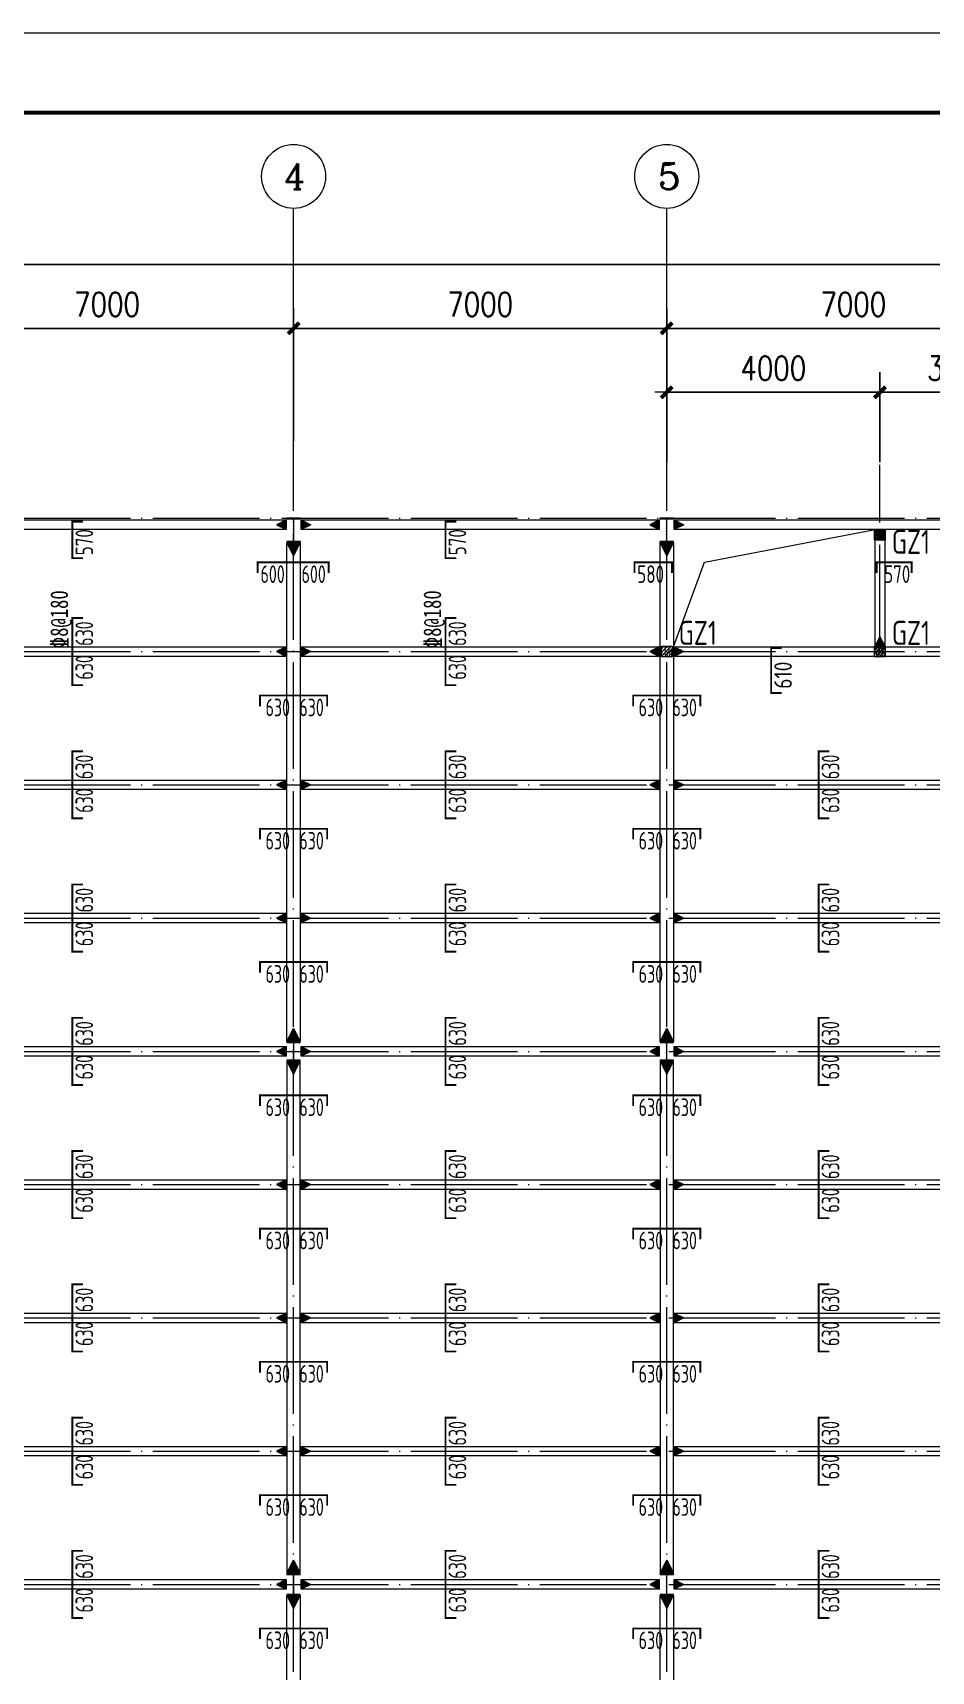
# Model space of a CAD drawing. Header units: millimetres. Extents: x 19781 to 898973, y -947928 to -267362.
# Drawn here: x 601174 to 618030, y -351265 to -320529 of the extents above; entities that cross this region are included whole.
import ezdxf

# ---------------------------------------------------------------- set-up
doc = ezdxf.new("R2010")
doc.units = ezdxf.units.MM
doc.header["$LTSCALE"] = 100
doc.linetypes.add('DOTE', pattern=[2.42, 2, -0.2, 0.02, -0.2])
doc.layers.get('0').update_dxf_attribs({"lineweight": 18})
for name, color, linetype, lineweight in [('10', 7, 'Continuous', 18), ('14', 2, 'Continuous', 18), ('15', 3, 'Continuous', 18), ('AXIS', 3, 'Continuous', 18), ('AXIS_TEXT', 7, 'Continuous', 18), ('BORDER', 7, 'Continuous', 18), ('DOTE', 1, 'DOTE', 18), ('HATCH', 254, 'Continuous', 18), ('HIDE_BEAMDIMMASS', 2, 'Continuous', 18), ('层1305', 1, 'Continuous', 18), ('层1306', 94, 'Continuous', 18), ('层1307', 7, 'Continuous', 18), ('柱', 2, 'Continuous', 18), ('钢柱', 4, 'Continuous', 20), ('钢梁', 4, 'Continuous', 5)]:
    doc.layers.add(name, color=color, linetype=linetype, lineweight=lineweight)
doc.styles.add('_TCH_AXIS', font='complex.shx', dxfattribs={"bigfont": 'gbcbig.shx'})
doc.styles.add('COMPLEX', font='complex.shx', dxfattribs={"bigfont": 'gbcbig.shx'})
doc.styles.add('dim_font', font='simplex.shx', dxfattribs={"width": 0.8, "bigfont": 'gbcbig.shx'})
doc.styles.get("Standard").update_dxf_attribs({"font": 'tssdeng.shx', "bigfont": 'hztxt.shx'})
doc.dimstyles.new('DIMN150', dxfattribs={"dimscale": 1.5, "dimtxt": 300, "dimasz": 1, "dimexe": 250, "dimexo": 300, "dimgap": 150, "dimtad": 1, "dimdec": 0, "dimzin": 0, "dimdsep": 46, "dimtxsty": 'dim_font', "dimblk": '_CAXARROW', "dimcen": 0.09, "dimdle": 2, "dimclrt": 7, "dimadec": 0, "dimazin": 0, "dimtfac": 1, "dimtdec": 0, "dimtix": 1, "dimtmove": 2, "dimatfit": 3, "dimfxl": 1, "dimtolj": 1, "dimtzin": 0, "dimarcsym": 0})
pattern_1 = [(45, (0, 0), (-7.07106781, 7.07106781), []), (45, (0, 2.5), (-7.07106781, 7.07106781), [])]
pattern_2 = [(50, (0, 0), (-18.6349713, 69.5466595), [7.5, -82.5]), (355, (0, 0), (26.726018, 71.667073), [6, -66]), (100.4514, (5.98, -0.52), (-78.6416725, 43.7662794), [6.374019, -70.114211]), (46.1842, (0, 20), (-20.948094, 105.948937), [11.25, -123.75]), (96.6356, (8.89, 18.62), (-113.332098, 73.354178), [9.561029, -105.1713]), (351.1842, (0, 20), (93.466195, 97.41186), [9, -99]), (21, (10, 15), (17.4183765, 69.8612923), [7.5, -82.5]), (326, (10, 15), (58.119989, 49.7244035), [6, -66]), (71.4514, (14.974, 11.645), (-47.563243, 76.40509), [6.374019, -70.114211]), (37.5, (0, 0), (1.2159855, 33.2893854), [0.01, -65.2, 0.01, -67, 0.01, -66.25]), (7.5, (0, 0), (26.3069537, 39.4411712), [0.01, -38.2, 0.01, -63.7, 0.01, -25.25]), (327.5, (-22.3, 0), (53.3822436, -2.2554872), [0.01, -25, 0.01, -78, 0.01, -103.5]), (317.5, (-32.3, 0), (58.318617, 10.0104982), [0.01, -32.5, 0.01, -51.8, 0.01, -73.5]), (45, (0, 0), (-35.355339, 35.355339), [])]

# ---------------------------------------------------------------- blocks, each defined once
blk = doc.blocks.new('_DIMX')
blk.add_line((-150, 0), (150, 0))
blk.add_lwpolyline([(-70, -70, 50, 50, 0), (70, 70, 50, 50, 0)], format="xyseb")
blk = doc.blocks.new('*X471')
at = {"layer": 'AXIS', "color": 0, "lineweight": -2, "transparency": 16777216}
for p, q in [((599068, -328187), (599068, -325699)), ((606068, -328187), (606068, -325699)), ((599070, -326074), (606067, -326074))]:
    blk.add_line(p, q, dxfattribs=at)
at = {"layer": 'AXIS', "color": 0, "lineweight": -2, "transparency": 16777216, "xscale": 1.5, "yscale": 1.5, "zscale": 1.5, "rotation": 180}
blk.add_blockref('_DIMX', (599068, -326074), dxfattribs=at)
at = {"layer": 'AXIS', "color": 0, "lineweight": -2, "transparency": 16777216, "xscale": 1.5, "yscale": 1.5, "zscale": 1.5}
blk.add_blockref('_DIMX', (606068, -326074), dxfattribs=at)
at = {"layer": 'AXIS', "color": 7, "transparency": 16777216, "insert": (602568, -325624), "char_height": 450, "width": 3805.71, "attachment_point": 5, "style": 'dim_font'}
blk.add_mtext('7000', dxfattribs=at)
blk = doc.blocks.new('_CAXARROW')
blk.add_hatch(color=0).paths.add_polyline_path([(0, 0), (-1, 0.125), (-1, -0.125)], flags=0)
blk = doc.blocks.new('*X472')
at = {"layer": 'AXIS', "color": 0, "lineweight": -2, "transparency": 16777216}
for p, q in [((606068, -328187), (606068, -325699)), ((613068, -328187), (613068, -325699)), ((606070, -326074), (613067, -326074))]:
    blk.add_line(p, q, dxfattribs=at)
at = {"layer": 'AXIS', "color": 0, "lineweight": -2, "transparency": 16777216, "xscale": 1.5, "yscale": 1.5, "zscale": 1.5, "rotation": 180}
blk.add_blockref('_DIMX', (606068, -326074), dxfattribs=at)
at = {"layer": 'AXIS', "color": 0, "lineweight": -2, "transparency": 16777216, "xscale": 1.5, "yscale": 1.5, "zscale": 1.5}
blk.add_blockref('_DIMX', (613068, -326074), dxfattribs=at)
at = {"layer": 'AXIS', "color": 7, "transparency": 16777216, "insert": (609568, -325624), "char_height": 450, "width": 3805.71, "attachment_point": 5, "style": 'dim_font'}
blk.add_mtext('7000', dxfattribs=at)
blk = doc.blocks.new('*X473')
at = {"layer": 'AXIS', "color": 0, "lineweight": -2, "transparency": 16777216}
for p, q in [((613068, -328187), (613068, -325699)), ((620068, -328187), (620068, -325699)), ((613070, -326074), (620067, -326074))]:
    blk.add_line(p, q, dxfattribs=at)
at = {"layer": 'AXIS', "color": 0, "lineweight": -2, "transparency": 16777216, "xscale": 1.5, "yscale": 1.5, "zscale": 1.5, "rotation": 180}
blk.add_blockref('_DIMX', (613068, -326074), dxfattribs=at)
at = {"layer": 'AXIS', "color": 0, "lineweight": -2, "transparency": 16777216, "xscale": 1.5, "yscale": 1.5, "zscale": 1.5}
blk.add_blockref('_DIMX', (620068, -326074), dxfattribs=at)
at = {"layer": 'AXIS', "color": 7, "transparency": 16777216, "insert": (616568, -325624), "char_height": 450, "width": 3805.71, "attachment_point": 5, "style": 'dim_font'}
blk.add_mtext('7000', dxfattribs=at)
blk = doc.blocks.new('_AXISO')
blk.add_circle((0, 0), 0.5)
at = {"layer": 'AXIS_TEXT', "style": 'COMPLEX', "width": 1.04167}
blk.add_attdef('A', (-0.25, -0.28), '', height=0.56, dxfattribs=at)
blk = doc.blocks.new('*X484')
at = {"layer": 'AXIS', "color": 0, "lineweight": -2, "transparency": 16777216}
for p, q in [((585068, -327887), (585068, -324499)), ((683068, -327887), (683068, -324499)), ((585070, -324874), (683067, -324874))]:
    blk.add_line(p, q, dxfattribs=at)
at = {"layer": 'AXIS', "color": 0, "lineweight": -2, "transparency": 16777216, "xscale": 1.5, "yscale": 1.5, "zscale": 1.5, "rotation": 180}
blk.add_blockref('_DIMX', (585068, -324874), dxfattribs=at)
at = {"layer": 'AXIS', "color": 0, "lineweight": -2, "transparency": 16777216, "xscale": 1.5, "yscale": 1.5, "zscale": 1.5}
blk.add_blockref('_DIMX', (683068, -324874), dxfattribs=at)
at = {"layer": 'AXIS', "color": 7, "transparency": 16777216, "insert": (634068, -324424), "char_height": 450, "width": 4834.29, "attachment_point": 5, "style": 'dim_font'}
blk.add_mtext('98000', dxfattribs=at)
blk = doc.blocks.new('*X512')
at = {"layer": 'AXIS', "color": 0, "lineweight": -2, "transparency": 16777216}
for p, q in [((617068, -328587), (617068, -326899)), ((620068, -328587), (620068, -326899)), ((617070, -327274), (620067, -327274))]:
    blk.add_line(p, q, dxfattribs=at)
at = {"layer": 'AXIS', "color": 0, "lineweight": -2, "transparency": 16777216, "xscale": 1.5, "yscale": 1.5, "zscale": 1.5, "rotation": 180}
blk.add_blockref('_DIMX', (617068, -327274), dxfattribs=at)
at = {"layer": 'AXIS', "color": 0, "lineweight": -2, "transparency": 16777216, "xscale": 1.5, "yscale": 1.5, "zscale": 1.5}
blk.add_blockref('_DIMX', (620068, -327274), dxfattribs=at)
at = {"layer": 'AXIS', "color": 7, "transparency": 16777216, "insert": (618568, -326824), "char_height": 450, "width": 3805.71, "attachment_point": 5, "style": 'dim_font'}
blk.add_mtext('3000', dxfattribs=at)
blk = doc.blocks.new('*X513')
at = {"layer": 'AXIS', "color": 0, "lineweight": -2, "transparency": 16777216}
for p, q in [((613068, -328587), (613068, -326899)), ((617068, -328587), (617068, -326899)), ((613070, -327274), (617067, -327274))]:
    blk.add_line(p, q, dxfattribs=at)
at = {"layer": 'AXIS', "color": 0, "lineweight": -2, "transparency": 16777216, "xscale": 1.5, "yscale": 1.5, "zscale": 1.5, "rotation": 180}
blk.add_blockref('_DIMX', (613068, -327274), dxfattribs=at)
at = {"layer": 'AXIS', "color": 0, "lineweight": -2, "transparency": 16777216, "xscale": 1.5, "yscale": 1.5, "zscale": 1.5}
blk.add_blockref('_DIMX', (617068, -327274), dxfattribs=at)
at = {"layer": 'AXIS', "color": 7, "transparency": 16777216, "insert": (615068, -326824), "char_height": 450, "width": 3805.71, "attachment_point": 5, "style": 'dim_font'}
blk.add_mtext('4000', dxfattribs=at)

msp = doc.modelspace()

# ---------------------------------------------------------------- hatches: boundary and pattern name
at = {"layer": '10', "ltscale": 100}
h = msp.add_hatch(dxfattribs=at)
h.set_pattern_fill('金属', color=256, style=0, pattern_type=0)
h.set_pattern_definition(pattern_1)
h.paths.add_polyline_path([(606072, -329649), (606198, -329649), (606198, -329637), (605938, -329637), (605938, -329649), (606064, -329649), (606064, -330075), (605938, -330075), (605938, -330087), (606198, -330087), (606198, -330075), (606072, -330075)], flags=0)
h = msp.add_hatch(dxfattribs=at)
h.set_pattern_fill('金属', color=256, style=0, pattern_type=0)
h.set_pattern_definition(pattern_1)
h.paths.add_polyline_path([(613072, -329649), (613198, -329649), (613198, -329637), (612938, -329637), (612938, -329649), (613064, -329649), (613064, -330075), (612938, -330075), (612938, -330087), (613198, -330087), (613198, -330075), (613072, -330075)], flags=0)
h = msp.add_hatch(dxfattribs=at)
h.set_pattern_fill('金属', color=256, style=0, pattern_type=0)
h.set_pattern_definition(pattern_1)
h.paths.add_polyline_path([(606072, -339472), (606193, -339472), (606193, -339462), (605943, -339462), (605943, -339472), (606064, -339472), (606064, -339802), (605943, -339802), (605943, -339812), (606193, -339812), (606193, -339802), (606072, -339802)], flags=0)
h = msp.add_hatch(dxfattribs=at)
h.set_pattern_fill('金属', color=256, style=0, pattern_type=0)
h.set_pattern_definition(pattern_1)
h.paths.add_polyline_path([(613072, -339472), (613193, -339472), (613193, -339462), (612943, -339462), (612943, -339472), (613064, -339472), (613064, -339802), (612943, -339802), (612943, -339812), (613193, -339812), (613193, -339802), (613072, -339802)], flags=0)
h = msp.add_hatch(dxfattribs=at)
h.set_pattern_fill('金属', color=256, style=0, pattern_type=0)
h.set_pattern_definition(pattern_1)
h.paths.add_polyline_path([(606072, -349449), (606193, -349449), (606193, -349437), (605943, -349437), (605943, -349449), (606064, -349449), (606064, -349825), (605943, -349825), (605943, -349837), (606193, -349837), (606193, -349825), (606072, -349825)], flags=0)
h = msp.add_hatch(dxfattribs=at)
h.set_pattern_fill('金属', color=256, style=0, pattern_type=0)
h.set_pattern_definition(pattern_1)
h.paths.add_polyline_path([(613072, -349449), (613193, -349449), (613193, -349437), (612943, -349437), (612943, -349449), (613064, -349449), (613064, -349825), (612943, -349825), (612943, -349837), (613193, -349837), (613193, -349825), (613072, -349825)], flags=0)
at = {"layer": '15', "ltscale": 100}
for points in [[(605748, -329757), (605928, -329847), (605928, -329667)], [(606388, -329757), (606208, -329847), (606208, -329667)], [(612748, -329757), (612928, -329847), (612928, -329667)], [(613388, -329757), (613208, -329847), (613208, -329667)], [(606068, -330347), (606193, -330097), (605943, -330097)], [(613068, -330347), (613193, -330097), (612943, -330097)], [(617068, -330042), (616978, -329862), (617158, -329862)], [(617068, -331852), (616978, -332032), (617158, -332032)], [(605748, -332137), (605928, -332227), (605928, -332047)], [(606388, -332137), (606208, -332227), (606208, -332047)], [(612748, -332137), (612928, -332227), (612928, -332047)], [(613388, -332137), (613208, -332227), (613208, -332047)], [(605748, -334637), (605928, -334727), (605928, -334547)], [(606388, -334637), (606208, -334727), (606208, -334547)], [(612748, -334637), (612928, -334727), (612928, -334547)], [(613388, -334637), (613208, -334727), (613208, -334547)], [(605748, -337137), (605928, -337227), (605928, -337047)], [(606388, -337137), (606208, -337227), (606208, -337047)], [(612748, -337137), (612928, -337227), (612928, -337047)], [(613388, -337137), (613208, -337227), (613208, -337047)], [(606068, -339202), (606193, -339452), (605943, -339452)], [(613068, -339202), (613193, -339452), (612943, -339452)], [(605748, -339637), (605928, -339727), (605928, -339547)], [(606388, -339637), (606208, -339727), (606208, -339547)], [(612748, -339637), (612928, -339727), (612928, -339547)], [(613388, -339637), (613208, -339727), (613208, -339547)], [(606068, -340072), (606193, -339822), (605943, -339822)], [(613068, -340072), (613193, -339822), (612943, -339822)], [(605748, -342137), (605928, -342227), (605928, -342047)], [(606388, -342137), (606208, -342227), (606208, -342047)], [(612748, -342137), (612928, -342227), (612928, -342047)], [(613388, -342137), (613208, -342227), (613208, -342047)], [(605748, -344637), (605928, -344727), (605928, -344547)], [(606388, -344637), (606208, -344727), (606208, -344547)], [(612748, -344637), (612928, -344727), (612928, -344547)], [(613388, -344637), (613208, -344727), (613208, -344547)], [(605748, -347137), (605928, -347227), (605928, -347047)], [(606388, -347137), (606208, -347227), (606208, -347047)], [(612748, -347137), (612928, -347227), (612928, -347047)], [(613388, -347137), (613208, -347227), (613208, -347047)], [(606068, -349177), (606193, -349427), (605943, -349427)], [(613068, -349177), (613193, -349427), (612943, -349427)], [(605748, -349637), (605928, -349727), (605928, -349547)], [(606388, -349637), (606208, -349727), (606208, -349547)], [(612748, -349637), (612928, -349727), (612928, -349547)], [(613388, -349637), (613208, -349727), (613208, -349547)], [(606068, -350097), (606193, -349847), (605943, -349847)], [(613068, -350097), (613193, -349847), (612943, -349847)]]:
    msp.add_hatch(color=256, dxfattribs=at).paths.add_polyline_path(points, flags=0)
at = {"layer": 'HATCH', "ltscale": 100}
h = msp.add_hatch(dxfattribs=at)
h.set_pattern_fill('ARMORED', color=256, style=0, pattern_type=0)
h.set_pattern_definition([(50, (0, 0), (-18.6349713, 69.5466595), [7.5, -82.5]), (355, (0, 0), (26.726018, 71.667073), [6, -66]), (100.4514, (5.98, -0.52), (-78.6416725, 43.7662794), [6.374019, -70.114211]), (46.1842, (0, 20), (-20.948094, 105.948937), [11.25, -123.75]), (96.6356, (8.89, 18.62), (-113.332098, 73.354178), [9.561029, -105.1713]), (351.1842, (0, 20), (93.466195, 97.41186), [9, -99]), (21, (10, 15), (17.4183765, 69.8612923), [7.5, -82.5]), (326, (10, 15), (58.119989, 49.7244035), [6, -66]), (71.4514, (14.974, 11.645), (-47.563243, 76.40509), [6.374019, -70.114211]), (37.5, (0, 0), (1.2159855, 33.2893854), [0.01, -65.2, 0.01, -67, 0.01, -66.25]), (7.5, (0, 0), (26.3069537, 39.4411712), [0.01, -38.2, 0.01, -63.7, 0.01, -25.25]), (327.5, (-22.3, 0), (53.3822436, -2.2554872), [0.01, -25, 0.01, -78, 0.01, -103.5]), (317.5, (-32.3, 0), (58.318617, 10.0104982), [0.01, -32.5, 0.01, -51.8, 0.01, -73.5]), (45, (0, 0), (-35.355339, 35.355339), [])])
h.paths.add_polyline_path([(617168, -329847), (617168, -330047), (616968, -330047), (616968, -329847)], flags=0)
h = msp.add_hatch(dxfattribs=at)
h.set_pattern_fill('ARMORED', color=256, style=0, pattern_type=0)
h.set_pattern_definition(pattern_2)
h.paths.add_polyline_path([(613168, -332037), (613168, -332237), (612968, -332237), (612968, -332037)], flags=0)
h = msp.add_hatch(dxfattribs=at)
h.set_pattern_fill('ARMORED', color=256, style=0, pattern_type=0)
h.set_pattern_definition(pattern_2)
h.paths.add_polyline_path([(617168, -332037), (617168, -332237), (616968, -332237), (616968, -332037)], flags=0)

# ---------------------------------------------------------------- linework, layer by layer
at = {"layer": '14', "ltscale": 100}
for p, q in [((613777, -330462), (616978, -329847)), ((613193, -332047), (613777, -330462))]:
    msp.add_line(p, q, dxfattribs=at)
at = {"layer": '15', "ltscale": 100}
for points in [[(605748, -329757), (605928, -329847), (605928, -329667)], [(606388, -329757), (606208, -329847), (606208, -329667)], [(612748, -329757), (612928, -329847), (612928, -329667)], [(613388, -329757), (613208, -329847), (613208, -329667)], [(606068, -330347), (606193, -330097), (605943, -330097)], [(613068, -330347), (613193, -330097), (612943, -330097)], [(617068, -330042), (616978, -329862), (617158, -329862)], [(617068, -331852), (616978, -332032), (617158, -332032)], [(605748, -332137), (605928, -332227), (605928, -332047)], [(606388, -332137), (606208, -332227), (606208, -332047)], [(612748, -332137), (612928, -332227), (612928, -332047)], [(613388, -332137), (613208, -332227), (613208, -332047)], [(605748, -334637), (605928, -334727), (605928, -334547)], [(606388, -334637), (606208, -334727), (606208, -334547)], [(612748, -334637), (612928, -334727), (612928, -334547)], [(613388, -334637), (613208, -334727), (613208, -334547)], [(605748, -337137), (605928, -337227), (605928, -337047)], [(606388, -337137), (606208, -337227), (606208, -337047)], [(612748, -337137), (612928, -337227), (612928, -337047)], [(613388, -337137), (613208, -337227), (613208, -337047)], [(606068, -339202), (606193, -339452), (605943, -339452)], [(613068, -339202), (613193, -339452), (612943, -339452)], [(605748, -339637), (605928, -339727), (605928, -339547)], [(606388, -339637), (606208, -339727), (606208, -339547)], [(612748, -339637), (612928, -339727), (612928, -339547)], [(613388, -339637), (613208, -339727), (613208, -339547)], [(606068, -340072), (606193, -339822), (605943, -339822)], [(613068, -340072), (613193, -339822), (612943, -339822)], [(605748, -342137), (605928, -342227), (605928, -342047)], [(606388, -342137), (606208, -342227), (606208, -342047)], [(612748, -342137), (612928, -342227), (612928, -342047)], [(613388, -342137), (613208, -342227), (613208, -342047)], [(605748, -344637), (605928, -344727), (605928, -344547)], [(606388, -344637), (606208, -344727), (606208, -344547)], [(612748, -344637), (612928, -344727), (612928, -344547)], [(613388, -344637), (613208, -344727), (613208, -344547)], [(605748, -347137), (605928, -347227), (605928, -347047)], [(606388, -347137), (606208, -347227), (606208, -347047)], [(612748, -347137), (612928, -347227), (612928, -347047)], [(613388, -347137), (613208, -347227), (613208, -347047)], [(606068, -349177), (606193, -349427), (605943, -349427)], [(613068, -349177), (613193, -349427), (612943, -349427)], [(605748, -349637), (605928, -349727), (605928, -349547)], [(606388, -349637), (606208, -349727), (606208, -349547)], [(612748, -349637), (612928, -349727), (612928, -349547)], [(613388, -349637), (613208, -349727), (613208, -349547)], [(606068, -350097), (606193, -349847), (605943, -349847)], [(613068, -350097), (613193, -349847), (612943, -349847)]]:
    msp.add_lwpolyline(points, close=True, dxfattribs=at)
at = {"layer": 'AXIS'}
for p, q in [((606068, -328637), (606068, -323824)), ((613068, -328637), (613068, -323824))]:
    msp.add_line(p, q, dxfattribs=at)
at = {"layer": 'BORDER'}
msp.add_lwpolyline([(568267, -383529.47), (568267, -320529.47), (701917, -320529.47), (701917, -383529.47)], close=True, dxfattribs=at)
msp.add_lwpolyline([(572017, -382029.47, 75, 75, 0), (572017, -322029.47, 75, 75, 0), (700417, -322029.47, 75, 75, 0), (700417, -382029.47, 75, 75, 0)], format="xyseb", close=True, dxfattribs=at)
at = {"layer": 'DOTE', "linetype": 'DOTE', "ltscale": 10}
for p, q in [((606068, -370637), (606068, -328637)), ((613068, -370637), (613068, -328637)), ((617068, -332137), (617068, -328637)), ((584068, -329637), (684068, -329637)), ((584068, -332137), (684068, -332137)), ((584068, -334637), (684068, -334637)), ((584068, -337137), (684068, -337137)), ((584068, -339637), (684068, -339637)), ((584068, -342137), (684068, -342137)), ((584068, -344637), (684068, -344637)), ((584068, -347137), (684068, -347137)), ((584068, -349637), (684068, -349637))]:
    msp.add_line(p, q, dxfattribs=at)
at = {"layer": '层1305'}
for points in [[(602118.01, -330384, 35, 35, 0), (601918.01, -330384, 35, 35, 0), (601918.01, -329701, 35, 35, 0), (602118.01, -329701, 35, 35, 0)], [(609118.01, -330384, 35, 35, 0), (608918.01, -330384, 35, 35, 0), (608918.01, -329701, 35, 35, 0), (609118.01, -329701, 35, 35, 0)], [(605394, -330662, 35, 35, 0), (605394, -330462, 35, 35, 0), (606725, -330462, 35, 35, 0), (606725, -330662, 35, 35, 0)], [(612462.01, -330662, 35, 35, 0), (612462.01, -330462, 35, 35, 0), (613166.01, -330462, 35, 35, 0), (613166.01, -330662, 35, 35, 0)], [(617005.01, -330662, 35, 35, 0), (617005.01, -330462, 35, 35, 0), (617665.01, -330462, 35, 35, 0), (617665.01, -330662, 35, 35, 0)], [(602118.01, -332767, 35, 35, 0), (601918.01, -332767, 35, 35, 0), (601918.01, -331507, 35, 35, 0), (602118.01, -331507, 35, 35, 0)], [(609118.01, -332767, 35, 35, 0), (608918.01, -332767, 35, 35, 0), (608918.01, -331507, 35, 35, 0), (609118.01, -331507, 35, 35, 0)], [(615227.01, -332915, 35, 35, 0), (615027.01, -332915, 35, 35, 0), (615027.01, -332071, 35, 35, 0), (615227.01, -332071, 35, 35, 0)], [(605438.01, -333162, 35, 35, 0), (605438.01, -332962, 35, 35, 0), (606698.01, -332962, 35, 35, 0), (606698.01, -333162, 35, 35, 0)], [(612438.01, -333162, 35, 35, 0), (612438.01, -332962, 35, 35, 0), (613698.01, -332962, 35, 35, 0), (613698.01, -333162, 35, 35, 0)], [(602118.01, -335267, 35, 35, 0), (601918.01, -335267, 35, 35, 0), (601918.01, -334007, 35, 35, 0), (602118.01, -334007, 35, 35, 0)], [(609118.01, -335267, 35, 35, 0), (608918.01, -335267, 35, 35, 0), (608918.01, -334007, 35, 35, 0), (609118.01, -334007, 35, 35, 0)], [(616118.01, -335267, 35, 35, 0), (615918.01, -335267, 35, 35, 0), (615918.01, -334007, 35, 35, 0), (616118.01, -334007, 35, 35, 0)], [(605438.01, -335662, 35, 35, 0), (605438.01, -335462, 35, 35, 0), (606698.01, -335462, 35, 35, 0), (606698.01, -335662, 35, 35, 0)], [(612438.01, -335662, 35, 35, 0), (612438.01, -335462, 35, 35, 0), (613698.01, -335462, 35, 35, 0), (613698.01, -335662, 35, 35, 0)], [(602118.01, -337767, 35, 35, 0), (601918.01, -337767, 35, 35, 0), (601918.01, -336507, 35, 35, 0), (602118.01, -336507, 35, 35, 0)], [(609118.01, -337767, 35, 35, 0), (608918.01, -337767, 35, 35, 0), (608918.01, -336507, 35, 35, 0), (609118.01, -336507, 35, 35, 0)], [(616118.01, -337767, 35, 35, 0), (615918.01, -337767, 35, 35, 0), (615918.01, -336507, 35, 35, 0), (616118.01, -336507, 35, 35, 0)], [(605438.01, -338162, 35, 35, 0), (605438.01, -337962, 35, 35, 0), (606698.01, -337962, 35, 35, 0), (606698.01, -338162, 35, 35, 0)], [(612438.01, -338162, 35, 35, 0), (612438.01, -337962, 35, 35, 0), (613698.01, -337962, 35, 35, 0), (613698.01, -338162, 35, 35, 0)], [(602118.01, -340267, 35, 35, 0), (601918.01, -340267, 35, 35, 0), (601918.01, -339007, 35, 35, 0), (602118.01, -339007, 35, 35, 0)], [(609118.01, -340267, 35, 35, 0), (608918.01, -340267, 35, 35, 0), (608918.01, -339007, 35, 35, 0), (609118.01, -339007, 35, 35, 0)], [(616118.01, -340267, 35, 35, 0), (615918.01, -340267, 35, 35, 0), (615918.01, -339007, 35, 35, 0), (616118.01, -339007, 35, 35, 0)], [(605438.01, -340662, 35, 35, 0), (605438.01, -340462, 35, 35, 0), (606698.01, -340462, 35, 35, 0), (606698.01, -340662, 35, 35, 0)], [(612438.01, -340662, 35, 35, 0), (612438.01, -340462, 35, 35, 0), (613698.01, -340462, 35, 35, 0), (613698.01, -340662, 35, 35, 0)], [(602118.01, -342767, 35, 35, 0), (601918.01, -342767, 35, 35, 0), (601918.01, -341507, 35, 35, 0), (602118.01, -341507, 35, 35, 0)], [(609118.01, -342767, 35, 35, 0), (608918.01, -342767, 35, 35, 0), (608918.01, -341507, 35, 35, 0), (609118.01, -341507, 35, 35, 0)], [(616118.01, -342767, 35, 35, 0), (615918.01, -342767, 35, 35, 0), (615918.01, -341507, 35, 35, 0), (616118.01, -341507, 35, 35, 0)], [(605438.01, -343162, 35, 35, 0), (605438.01, -342962, 35, 35, 0), (606698.01, -342962, 35, 35, 0), (606698.01, -343162, 35, 35, 0)], [(612438.01, -343162, 35, 35, 0), (612438.01, -342962, 35, 35, 0), (613698.01, -342962, 35, 35, 0), (613698.01, -343162, 35, 35, 0)], [(602118.01, -345267, 35, 35, 0), (601918.01, -345267, 35, 35, 0), (601918.01, -344007, 35, 35, 0), (602118.01, -344007, 35, 35, 0)], [(609118.01, -345267, 35, 35, 0), (608918.01, -345267, 35, 35, 0), (608918.01, -344007, 35, 35, 0), (609118.01, -344007, 35, 35, 0)], [(616118.01, -345267, 35, 35, 0), (615918.01, -345267, 35, 35, 0), (615918.01, -344007, 35, 35, 0), (616118.01, -344007, 35, 35, 0)], [(605438.01, -345662, 35, 35, 0), (605438.01, -345462, 35, 35, 0), (606698.01, -345462, 35, 35, 0), (606698.01, -345662, 35, 35, 0)], [(612438.01, -345662, 35, 35, 0), (612438.01, -345462, 35, 35, 0), (613698.01, -345462, 35, 35, 0), (613698.01, -345662, 35, 35, 0)], [(602118.01, -347767, 35, 35, 0), (601918.01, -347767, 35, 35, 0), (601918.01, -346507, 35, 35, 0), (602118.01, -346507, 35, 35, 0)], [(609118.01, -347767, 35, 35, 0), (608918.01, -347767, 35, 35, 0), (608918.01, -346507, 35, 35, 0), (609118.01, -346507, 35, 35, 0)], [(616118.01, -347767, 35, 35, 0), (615918.01, -347767, 35, 35, 0), (615918.01, -346507, 35, 35, 0), (616118.01, -346507, 35, 35, 0)], [(605438.01, -348162, 35, 35, 0), (605438.01, -347962, 35, 35, 0), (606698.01, -347962, 35, 35, 0), (606698.01, -348162, 35, 35, 0)], [(612438.01, -348162, 35, 35, 0), (612438.01, -347962, 35, 35, 0), (613698.01, -347962, 35, 35, 0), (613698.01, -348162, 35, 35, 0)], [(602118.01, -350267, 35, 35, 0), (601918.01, -350267, 35, 35, 0), (601918.01, -349007, 35, 35, 0), (602118.01, -349007, 35, 35, 0)], [(609118.01, -350267, 35, 35, 0), (608918.01, -350267, 35, 35, 0), (608918.01, -349007, 35, 35, 0), (609118.01, -349007, 35, 35, 0)], [(616118.01, -350267, 35, 35, 0), (615918.01, -350267, 35, 35, 0), (615918.01, -349007, 35, 35, 0), (616118.01, -349007, 35, 35, 0)], [(605438.01, -350662, 35, 35, 0), (605438.01, -350462, 35, 35, 0), (606698.01, -350462, 35, 35, 0), (606698.01, -350662, 35, 35, 0)], [(612438.01, -350662, 35, 35, 0), (612438.01, -350462, 35, 35, 0), (613698.01, -350462, 35, 35, 0), (613698.01, -350662, 35, 35, 0)]]:
    msp.add_lwpolyline(points, format="xyseb", dxfattribs=at)
at = {"layer": '柱'}
for points in [[(617168, -329847), (617168, -330047), (616968, -330047), (616968, -329847)], [(613168, -332037), (613168, -332237), (612968, -332237), (612968, -332037)], [(617168, -332037), (617168, -332237), (616968, -332237), (616968, -332037)]]:
    msp.add_lwpolyline(points, close=True, dxfattribs=at)
at = {"layer": '钢柱', "ltscale": 100}
for points in [[(606072, -329649), (606198, -329649), (606198, -329637), (605938, -329637), (605938, -329649), (606064, -329649), (606064, -330075), (605938, -330075), (605938, -330087), (606198, -330087), (606198, -330075), (606072, -330075)], [(613072, -329649), (613198, -329649), (613198, -329637), (612938, -329637), (612938, -329649), (613064, -329649), (613064, -330075), (612938, -330075), (612938, -330087), (613198, -330087), (613198, -330075), (613072, -330075)], [(606072, -339472), (606193, -339472), (606193, -339462), (605943, -339462), (605943, -339472), (606064, -339472), (606064, -339802), (605943, -339802), (605943, -339812), (606193, -339812), (606193, -339802), (606072, -339802)], [(613072, -339472), (613193, -339472), (613193, -339462), (612943, -339462), (612943, -339472), (613064, -339472), (613064, -339802), (612943, -339802), (612943, -339812), (613193, -339812), (613193, -339802), (613072, -339802)], [(606072, -349449), (606193, -349449), (606193, -349437), (605943, -349437), (605943, -349449), (606064, -349449), (606064, -349825), (605943, -349825), (605943, -349837), (606193, -349837), (606193, -349825), (606072, -349825)], [(613072, -349449), (613193, -349449), (613193, -349437), (612943, -349437), (612943, -349449), (613064, -349449), (613064, -349825), (612943, -349825), (612943, -349837), (613193, -349837), (613193, -349825), (613072, -349825)]]:
    msp.add_lwpolyline(points, close=True, dxfattribs=at)
at = {"layer": '钢梁', "ltscale": 100}
for points in [[(605928, -329667), (605928, -329847), (599208, -329847), (599208, -329667)], [(612928, -329667), (612928, -329847), (606208, -329847), (606208, -329667)], [(619928, -329667), (619928, -329847), (613208, -329847), (613208, -329667)], [(605943, -330097), (606193, -330097), (606193, -339452), (605943, -339452)], [(612943, -330097), (613193, -330097), (613193, -339452), (612943, -339452)], [(617158, -332032), (616978, -332032), (616978, -329862), (617158, -329862)], [(605928, -332047), (605928, -332227), (599208, -332227), (599208, -332047)], [(612928, -332047), (612928, -332227), (606208, -332227), (606208, -332047)], [(619928, -332047), (619928, -332227), (613208, -332227), (613208, -332047)], [(605928, -334547), (605928, -334727), (599208, -334727), (599208, -334547)], [(612928, -334547), (612928, -334727), (606208, -334727), (606208, -334547)], [(619928, -334547), (619928, -334727), (613208, -334727), (613208, -334547)], [(605928, -337047), (605928, -337227), (599208, -337227), (599208, -337047)], [(612928, -337047), (612928, -337227), (606208, -337227), (606208, -337047)], [(619928, -337047), (619928, -337227), (613208, -337227), (613208, -337047)], [(605928, -339547), (605928, -339727), (599208, -339727), (599208, -339547)], [(612928, -339547), (612928, -339727), (606208, -339727), (606208, -339547)], [(619928, -339547), (619928, -339727), (613208, -339727), (613208, -339547)], [(605943, -349427), (606193, -349427), (606193, -339822), (605943, -339822)], [(612943, -349427), (613193, -349427), (613193, -339822), (612943, -339822)], [(605928, -342047), (605928, -342227), (599208, -342227), (599208, -342047)], [(612928, -342047), (612928, -342227), (606208, -342227), (606208, -342047)], [(619928, -342047), (619928, -342227), (613208, -342227), (613208, -342047)], [(605928, -344547), (605928, -344727), (599208, -344727), (599208, -344547)], [(612928, -344547), (612928, -344727), (606208, -344727), (606208, -344547)], [(619928, -344547), (619928, -344727), (613208, -344727), (613208, -344547)], [(605928, -347047), (605928, -347227), (599208, -347227), (599208, -347047)], [(612928, -347047), (612928, -347227), (606208, -347227), (606208, -347047)], [(619928, -347047), (619928, -347227), (613208, -347227), (613208, -347047)], [(605928, -349547), (605928, -349727), (599208, -349727), (599208, -349547)], [(612928, -349547), (612928, -349727), (606208, -349727), (606208, -349547)], [(619928, -349547), (619928, -349727), (613208, -349727), (613208, -349547)], [(605943, -349847), (606193, -349847), (606193, -359452), (605943, -359452)], [(612943, -349847), (613193, -349847), (613193, -359452), (612943, -359452)]]:
    msp.add_lwpolyline(points, close=True, dxfattribs=at)

# ---------------------------------------------------------------- block references
at = {"layer": 'AXIS'}
ref = msp.add_blockref('_AXISO', (606068, -323224), dxfattribs=dict(at, xscale=1200, yscale=1200, zscale=1200))
ref.add_attrib('A', '4', (605896.31, -323464.37), dxfattribs={"layer": 'AXIS_TEXT', "height": 480.75, "style": '_TCH_AXIS', "width": 0.9375})
ref = msp.add_blockref('_AXISO', (613068, -323224), dxfattribs=dict(at, xscale=1200, yscale=1200, zscale=1200))
ref.add_attrib('A', '5', (612903.61, -323470.59), dxfattribs={"layer": 'AXIS_TEXT', "height": 493.19, "style": '_TCH_AXIS'})

# ---------------------------------------------------------------- texts
at = {"layer": 'HIDE_BEAMDIMMASS', "width": 0.779817}
for p in [(617291.49, -330304), (613291.49, -332012), (617291.49, -332012)]:
    msp.add_text('GZ1', height=450, dxfattribs=at).set_placement(p)
at = {"layer": '层1306'}
for s, width, p in [('570', 0.736364, (602306.4, -330331.5)), ('570', 0.736364, (609306.4, -330331.5)), ('630', 0.690341, (602306.4, -332030.5)), ('630', 0.690341, (609306.4, -332030.5)), ('630', 0.690341, (602306.4, -332663.5)), ('630', 0.690341, (609306.4, -332663.5)), ('610', 0.84965, (615415.4, -332836)), ('630', 0.690341, (602306.4, -334530.5)), ('630', 0.690341, (609306.4, -334530.5)), ('630', 0.690341, (616306.4, -334530.5)), ('630', 0.690341, (602306.4, -335163.5)), ('630', 0.690341, (609306.4, -335163.5)), ('630', 0.690341, (616306.4, -335163.5)), ('630', 0.690341, (602306.4, -337030.5)), ('630', 0.690341, (609306.4, -337030.5)), ('630', 0.690341, (616306.4, -337030.5)), ('630', 0.690341, (602306.4, -337663.5)), ('630', 0.690341, (609306.4, -337663.5)), ('630', 0.690341, (616306.4, -337663.5)), ('630', 0.690341, (602306.4, -339530.5)), ('630', 0.690341, (609306.4, -339530.5)), ('630', 0.690341, (616306.4, -339530.5)), ('630', 0.690341, (602306.4, -340163.5)), ('630', 0.690341, (609306.4, -340163.5)), ('630', 0.690341, (616306.4, -340163.5)), ('630', 0.690341, (602306.4, -342030.5)), ('630', 0.690341, (609306.4, -342030.5)), ('630', 0.690341, (616306.4, -342030.5)), ('630', 0.690341, (602306.4, -342663.5)), ('630', 0.690341, (609306.4, -342663.5)), ('630', 0.690341, (616306.4, -342663.5)), ('630', 0.690341, (602306.4, -344530.5)), ('630', 0.690341, (609306.4, -344530.5)), ('630', 0.690341, (616306.4, -344530.5)), ('630', 0.690341, (602306.4, -345163.5)), ('630', 0.690341, (609306.4, -345163.5)), ('630', 0.690341, (616306.4, -345163.5)), ('630', 0.690341, (602306.4, -347030.5)), ('630', 0.690341, (609306.4, -347030.5)), ('630', 0.690341, (616306.4, -347030.5)), ('630', 0.690341, (602306.4, -347663.5)), ('630', 0.690341, (609306.4, -347663.5)), ('630', 0.690341, (616306.4, -347663.5)), ('630', 0.690341, (602306.4, -349530.5)), ('630', 0.690341, (609306.4, -349530.5)), ('630', 0.690341, (616306.4, -349530.5)), ('630', 0.690341, (602306.4, -350163.5)), ('630', 0.690341, (609306.4, -350163.5)), ('630', 0.690341, (616306.4, -350163.5))]:
    msp.add_text(s, height=330, rotation=90, dxfattribs=dict(at, width=width)).set_placement(p)
for s, width, p in [('600', 0.690341, (605446.5, -330850.4)), ('600', 0.690341, (606216.5, -330850.4)), ('580', 0.736364, (612514.51, -330850.4)), ('570', 0.736364, (617147.51, -330850.4)), ('630', 0.690341, (605541.01, -333350.39)), ('630', 0.690341, (606175.01, -333350.39)), ('630', 0.690341, (612541.01, -333350.39)), ('630', 0.690341, (613175.01, -333350.39)), ('630', 0.690341, (605541.01, -335850.4)), ('630', 0.690341, (606175.01, -335850.4)), ('630', 0.690341, (612541.01, -335850.4)), ('630', 0.690341, (613175.01, -335850.4)), ('630', 0.690341, (605541.01, -338350.39)), ('630', 0.690341, (606175.01, -338350.39)), ('630', 0.690341, (612541.01, -338350.39)), ('630', 0.690341, (613175.01, -338350.39)), ('630', 0.690341, (605541.01, -340850.4)), ('630', 0.690341, (606175.01, -340850.4)), ('630', 0.690341, (612541.01, -340850.4)), ('630', 0.690341, (613175.01, -340850.4)), ('630', 0.690341, (605541.01, -343350.4)), ('630', 0.690341, (606175.01, -343350.4)), ('630', 0.690341, (612541.01, -343350.4)), ('630', 0.690341, (613175.01, -343350.4)), ('630', 0.690341, (605541.01, -345850.4)), ('630', 0.690341, (606175.01, -345850.4)), ('630', 0.690341, (612541.01, -345850.4)), ('630', 0.690341, (613175.01, -345850.4)), ('630', 0.690341, (605541.01, -348350.4)), ('630', 0.690341, (606175.01, -348350.4)), ('630', 0.690341, (612541.01, -348350.4)), ('630', 0.690341, (613175.01, -348350.4)), ('630', 0.690341, (605541.01, -350850.4)), ('630', 0.690341, (606175.01, -350850.4)), ('630', 0.690341, (612541.01, -350850.4)), ('630', 0.690341, (613175.01, -350850.4))]:
    msp.add_text(s, height=330, dxfattribs=dict(at, width=width)).set_placement(p)
at = {"layer": '层1307', "char_height": 330, "width": 1673.0524, "attachment_point": 7, "rotation": 90}
for insert in [(601905.83, -332080.07), (608905.83, -332080.08)]:
    msp.add_mtext('{\\fsimsun|b0|i0|c0|p253;\\W0.777273;\x848@180}', dxfattribs=dict(at, insert=insert))

# ---------------------------------------------------------------- dimensions: what is measured, and where the dimension line sits
at = {"layer": 'AXIS'}
for base, p1, p2, picture, middle in [((683068, -324874), (585068, -328337), (683068, -328337), '*X484', (634068, -324424)), ((606068, -326074), (599068, -328637), (606068, -328637), '*X471', (602568, -325624)), ((613068, -326074), (606068, -328637), (613068, -328637), '*X472', (609568, -325624)), ((620068, -326074), (613068, -328637), (620068, -328637), '*X473', (616568, -325624)), ((617068, -327274), (613068, -329037), (617068, -329037), '*X513', (615068, -326824))]:
    dim = msp.add_linear_dim(base=base, p1=p1, p2=p2, dimstyle='DIMN150', override={"dimsah": 1, "dimtzin": 0}, dxfattribs=at)
    dim.commit()
    dim.dimension.update_dxf_attribs({"geometry": picture, "text_midpoint": middle})
dim = msp.add_linear_dim(base=(620068, -327274), p1=(617068, -329037), p2=(620068, -329037), angle=0, dimstyle='DIMN150', override={"dimsah": 1, "dimtzin": 0}, dxfattribs=at)
dim.commit()
dim.dimension.update_dxf_attribs({"geometry": '*X512', "text_midpoint": (618568, -326824)})

doc.saveas('drawing.dxf')
